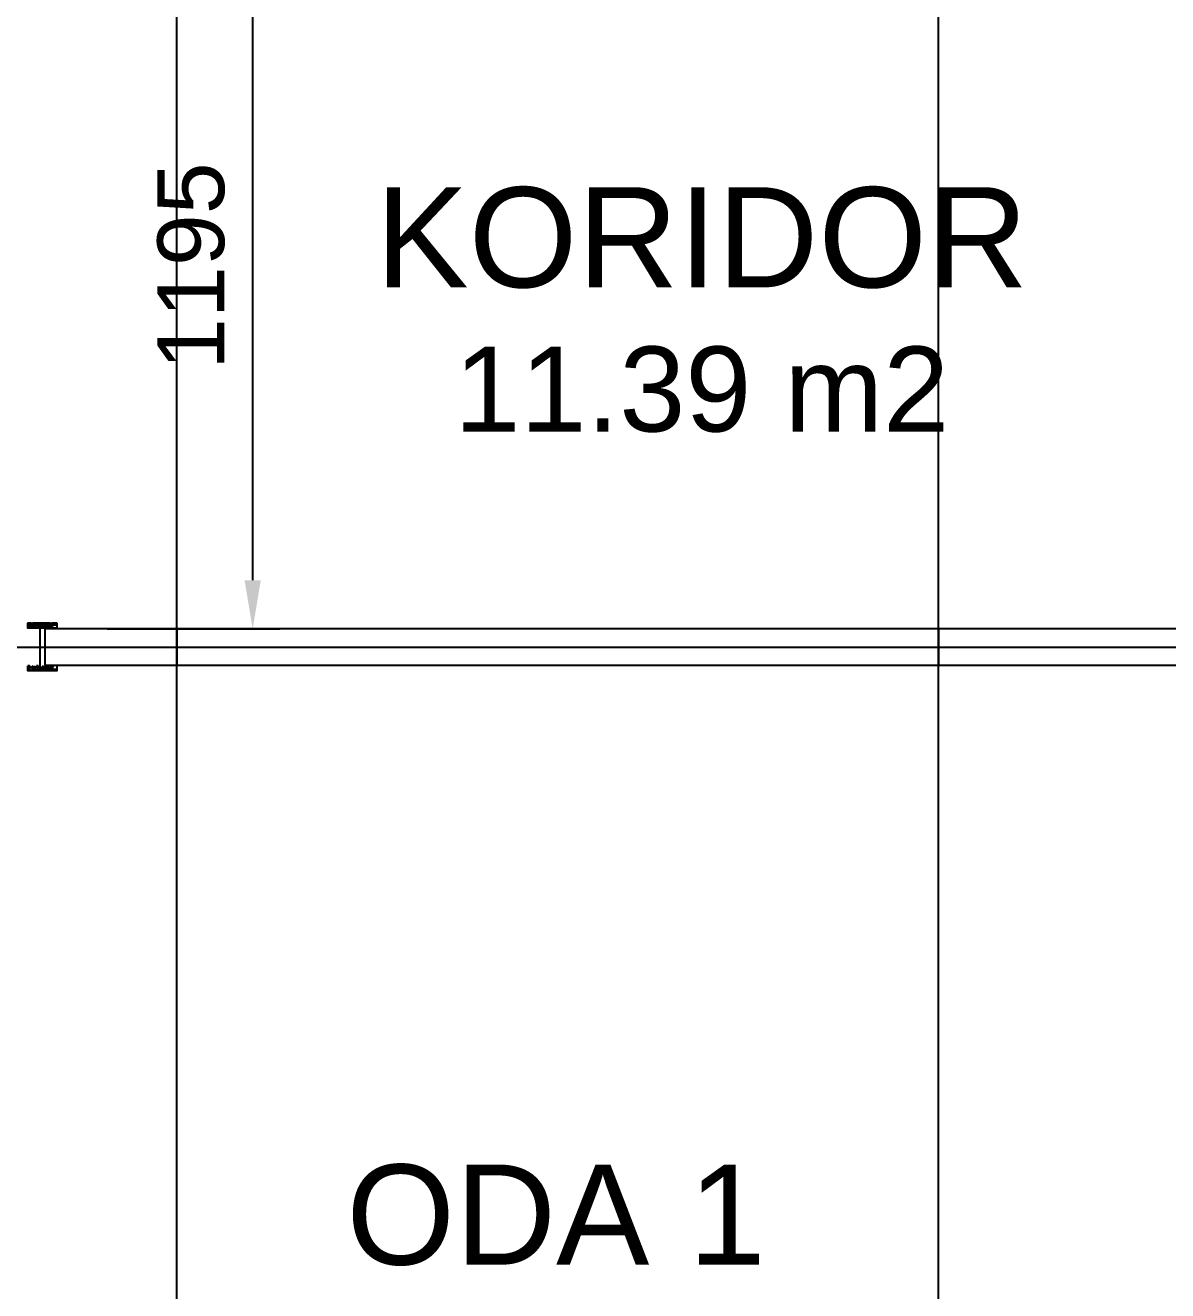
# Model space of a CAD drawing. Header units: millimetres. Extents: x -973 to 28250, y -35942 to 8545.
# Drawn here: x 21625 to 23508, y -11925 to -9841 of the extents above; entities that cross this region are included whole.
import ezdxf
from ezdxf.enums import TextEntityAlignment as Align

# ---------------------------------------------------------------- set-up
doc = ezdxf.new("R2010")
doc.units = ezdxf.units.MM
for name, color, linetype in [('R02_AKS', 8, 'Continuous'), ('R02_DUVAR', 7, 'Continuous'), ('R02_OLCU', 4, 'Continuous'), ('R02_YAZI', 7, 'Continuous')]:
    doc.layers.add(name, color=color, linetype=linetype)
doc.styles.get("Standard").update_dxf_attribs({"font": 'Arial.ttf'})
doc.dimstyles.new('ISO-25', dxfattribs={"dimtxt": 12, "dimasz": 3, "dimexe": 1.25, "dimexo": 0.625, "dimgap": 4, "dimtad": 1, "dimtxsty": 'Standard', "dimcen": 2.5, "dimadec": 0, "dimazin": 0, "dimtfac": 1, "dimtmove": 0, "dimatfit": 3, "dimfxl": 1, "dimarcsym": 0})

# ---------------------------------------------------------------- blocks, each defined once
blk = doc.blocks.new('R02_SRC_K01')
at = {"color": 133, "linetype": 'Continuous', "lineweight": 25, "true_color": 0x6ec1dd}
for p, q in [((54247.47, 7919.88), (54248.32, 7919.88)), ((54248.32, 7919.59), (54247.47, 7919.59)), ((54248.6, 7919.88), (54248.04, 7919.03)), ((54248.32, 7919.31), (54248.04, 7919.59)), ((54248.32, 7919.88), (54248.32, 7919.59)), ((54248.32, 7919.31), (54248.6, 7919.31)), ((54248.32, 7919.03), (54248.6, 7919.31)), ((54249.16, 7919.03), (54248.6, 7919.88)), ((54248.6, 7919.88), (54248.6, 7919.59)), ((54248.6, 7919.88), (54248.88, 7919.88)), ((54248.6, 7919.59), (54248.88, 7919.03)), ((54249.16, 7919.88), (54248.88, 7919.59)), ((54248.88, 7919.88), (54249.45, 7919.03)), ((54249.73, 7919.59), (54248.88, 7919.59)), ((54249.16, 7919.88), (54249.16, 7919.88)), ((54249.16, 7919.03), (54249.73, 7919.59)), ((54250.01, 7919.88), (54249.45, 7919.03)), ((54250.01, 7919.88), (54249.73, 7919.59)), ((54249.73, 7919.31), (54249.73, 7919.59)), ((54249.73, 7919.31), (54250.01, 7919.31)), ((54249.73, 7919.03), (54250.01, 7919.31)), ((54250.57, 7919.03), (54250.01, 7919.88)), ((54250.01, 7919.88), (54250.01, 7919.88)), ((54250.01, 7919.88), (54250.01, 7919.59)), ((54250.01, 7919.88), (54250.29, 7919.88)), ((54250.01, 7919.59), (54250.29, 7919.03)), ((54250.29, 7919.88), (54250.86, 7919.03)), ((54250.57, 7919.88), (54250.57, 7919.88)), ((54250.57, 7919.88), (54250.57, 7919.59)), ((54251.42, 7919.59), (54250.57, 7919.59)), ((54250.86, 7919.03), (54251.14, 7919.59)), ((54251.7, 7919.88), (54251.14, 7919.03)), ((54251.42, 7919.31), (54251.14, 7919.59)), ((54251.42, 7919.88), (54251.42, 7919.88)), ((54251.42, 7919.88), (54251.42, 7919.59)), ((54251.7, 7919.88), (54251.42, 7919.59)), ((54251.42, 7919.59), (54251.98, 7919.03)), ((54251.42, 7919.31), (54251.7, 7919.31)), ((54251.42, 7919.03), (54251.7, 7919.31)), ((54252.27, 7919.03), (54251.7, 7919.88)), ((54251.7, 7919.88), (54252.27, 7919.88)), ((54251.7, 7919.88), (54251.98, 7919.88)), ((54251.98, 7919.88), (54251.98, 7919.88)), ((54251.98, 7919.88), (54251.98, 7919.59)), ((54251.98, 7919.88), (54252.27, 7919.03)), ((54252.27, 7919.59), (54251.98, 7919.59)), ((54249.16, 7919.03), (54248.88, 7919.03)), ((54249.16, 7919.03), (54249.45, 7919.03)), ((54250.29, 7912.83), (54250.29, 7919.03)), ((54250.57, 7919.03), (54250.57, 7919.03)), ((54250.57, 7919.03), (54250.86, 7919.03)), ((54251.98, 7919.03), (54251.98, 7919.03)), ((54251.98, 7919.03), (54252.27, 7919.03)), ((54252.27, 7919.03), (54252.27, 7919.03)), ((54248.32, 7912.26), (54247.47, 7912.26)), ((54247.47, 7911.98), (54248.32, 7911.98)), ((54248.6, 7911.98), (54248.04, 7912.83)), ((54248.32, 7912.26), (54248.04, 7912.26)), ((54248.32, 7912.83), (54248.6, 7912.26)), ((54248.32, 7912.26), (54248.32, 7911.98)), ((54248.32, 7912.26), (54248.6, 7912.26)), ((54249.16, 7912.83), (54248.6, 7911.98)), ((54248.6, 7912.26), (54248.88, 7912.83)), ((54249.16, 7912.83), (54248.88, 7912.83)), ((54248.88, 7911.98), (54249.45, 7912.83)), ((54249.16, 7911.98), (54248.88, 7912.26)), ((54249.73, 7912.26), (54248.88, 7912.26)), ((54249.16, 7912.83), (54249.45, 7912.83)), ((54249.16, 7912.83), (54249.73, 7912.26)), ((54249.16, 7911.98), (54249.16, 7911.98)), ((54250.01, 7911.98), (54249.45, 7912.83)), ((54249.73, 7912.83), (54250.01, 7912.26)), ((54250.01, 7911.98), (54249.73, 7912.26)), ((54249.73, 7912.26), (54249.73, 7912.26)), ((54249.73, 7912.26), (54250.01, 7912.26)), ((54250.57, 7912.83), (54250.01, 7911.98)), ((54250.01, 7912.26), (54250.29, 7912.83)), ((54250.01, 7911.98), (54250.01, 7912.26)), ((54250.01, 7911.98), (54250.01, 7911.98)), ((54250.01, 7911.98), (54250.29, 7911.98)), ((54250.29, 7911.98), (54250.86, 7912.83)), ((54250.57, 7912.83), (54250.57, 7912.83)), ((54250.57, 7912.83), (54250.86, 7912.83)), ((54250.57, 7911.98), (54250.57, 7912.26)), ((54251.42, 7912.26), (54250.57, 7912.26)), ((54250.57, 7911.98), (54250.57, 7911.98)), ((54250.86, 7912.83), (54251.14, 7912.26)), ((54251.7, 7911.98), (54251.14, 7912.83)), ((54251.42, 7912.26), (54251.14, 7912.26)), ((54251.42, 7912.26), (54251.98, 7912.83)), ((54251.42, 7912.83), (54251.7, 7912.26)), ((54251.42, 7911.98), (54251.42, 7912.26)), ((54251.7, 7911.98), (54251.42, 7912.26)), ((54251.42, 7912.26), (54251.7, 7912.26)), ((54251.42, 7911.98), (54251.42, 7911.98)), ((54252.27, 7912.83), (54251.7, 7911.98)), ((54251.7, 7911.98), (54252.27, 7911.98)), ((54251.7, 7911.98), (54251.98, 7911.98)), ((54251.98, 7912.83), (54251.98, 7912.83)), ((54251.98, 7912.83), (54252.27, 7912.83)), ((54251.98, 7911.98), (54252.27, 7912.83)), ((54251.98, 7911.98), (54251.98, 7912.26)), ((54252.27, 7912.26), (54251.98, 7912.26)), ((54251.98, 7911.98), (54251.98, 7911.98)), ((54252.27, 7912.83), (54252.27, 7912.83))]:
    blk.add_line(p, q, dxfattribs=at)
for points in [[(54247.47, 7919.03), (54247.47, 7919.88), (54252.27, 7919.88), (54252.27, 7919.03)], [(54248.6, 7919.88), (54250.01, 7919.88), (54251.42, 7919.88)], [(54248.6, 7912.26), (54248.6, 7911.98), (54248.88, 7911.98)], [(54248.6, 7911.98), (54250.01, 7911.98), (54251.42, 7911.98)]]:
    blk.add_lwpolyline(points, dxfattribs=at)
blk.add_lwpolyline([(54247.47, 7912.83), (54252.27, 7912.83), (54252.27, 7911.98), (54247.47, 7911.98)], close=True, dxfattribs=at)
blk = doc.blocks.new('R02_CK_I02_H_N1_N1_P')
blk.add_lwpolyline([(1037.5, 0), (1255, 0), (1255, 60), (1037.5, 60)], close=True)
at = {"xscale": -10, "yscale": -10}
blk.add_blockref('R02_SRC_K01', (543532.1865, 79189.29523), dxfattribs=at)
blk = doc.blocks.new('R02_CK_I01_H_N1_N1_P')
blk.add_lwpolyline([(0, 0), (1255, 0), (1255, 60), (0, 60)], close=True)
blk = doc.blocks.new('*D319')
at = {"layer": 'Defpoints', "color": 0, "transparency": 16777216}
for p in [(21700, -9640), (22000, -9640), (21700, -10835)]:
    blk.add_point(p, dxfattribs=at)
at = {"layer": 'R02_OLCU', "color": 4, "lineweight": -2, "transparency": 16777216}
for p, q in [((21760, -9640), (22045, -9640)), ((22000, -10755), (22000, -9720)), ((21760, -10835), (22045, -10835))]:
    blk.add_line(p, q, dxfattribs=at)
at = {"layer": 'R02_OLCU', "color": 4, "transparency": 16777216}
for points in [[(21986.7, -9720), (22013.3, -9720), (22000, -9640)], [(21986.7, -10755), (22013.3, -10755), (22000, -10835)]]:
    blk.add_solid(points, dxfattribs=at)
at = {"layer": 'R02_OLCU', "color": 4, "transparency": 16777216, "insert": (21898.8, -10237.5), "char_height": 110, "attachment_point": 5, "rotation": 90}
blk.add_mtext('1195', dxfattribs=at)

msp = doc.modelspace()

# ---------------------------------------------------------------- linework, layer by layer
at = {"layer": 'R02_AKS'}
for p, q in [((21875, -13180), (21875, -6750)), ((23130, -13180), (23130, -6750)), ((15320, -10865), (28250, -10865))]:
    msp.add_line(p, q, dxfattribs=at)

# ---------------------------------------------------------------- block references
at = {"layer": 'R02_DUVAR'}
for name, p in [('R02_CK_I02_H_N1_N1_P', (20620, -10895)), ('R02_CK_I01_H_N1_N1_P', (21875, -10895)), ('R02_CK_I01_H_N1_N1_P', (23130, -10895))]:
    msp.add_blockref(name, p, dxfattribs=at)

# ---------------------------------------------------------------- texts
at = {"layer": 'R02_YAZI'}
for s, height, p in [('KORIDOR', 165, (22740, -10190)), ('11.39 m2', 140, (22740, -10440)), ('ODA 1', 165, (22500, -11800))]:
    msp.add_text(s, height=height, dxfattribs=at).set_placement(p, align=Align.MIDDLE_CENTER)

# ---------------------------------------------------------------- dimensions: what is measured, and where the dimension line sits
at = {"layer": 'R02_OLCU'}
dim = msp.add_linear_dim(base=(22000, -9640), p1=(21700, -10835), p2=(21700, -9640), angle=90, dimstyle='ISO-25', override={"dimtxt": 110, "dimasz": 80, "dimexe": 45, "dimexo": 60, "dimgap": 45, "dimdec": 1, "dimclrd": 4, "dimclre": 4, "dimclrt": 4, "dimtix": 1, "dimatfit": 1}, dxfattribs=at)
dim.commit()
dim.dimension.update_dxf_attribs({"geometry": '*D319', "text_midpoint": (21898.84, -10237.5)})

doc.saveas('drawing.dxf')
